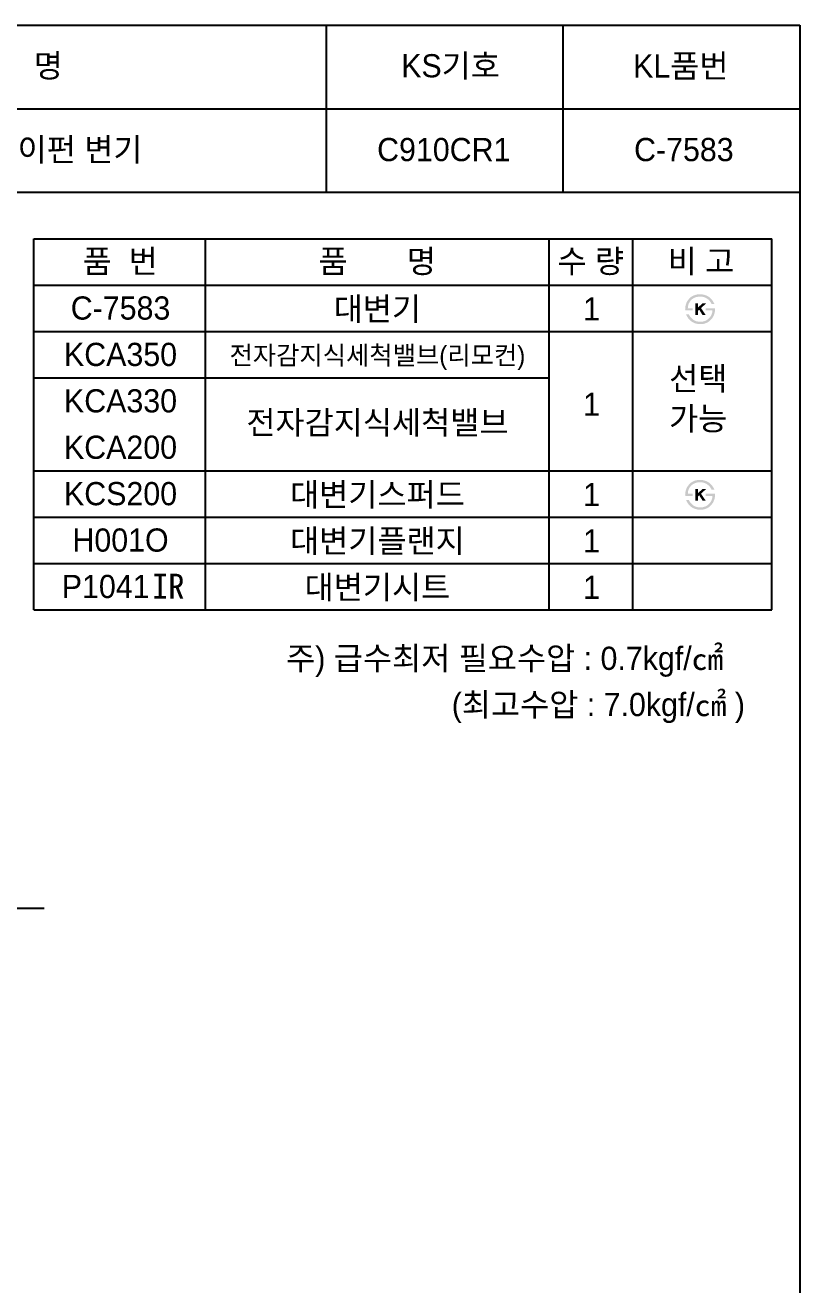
# Model space of a CAD drawing. Header units: millimetres. Extents: x 0 to 5600, y -67 to 2530.
# Drawn here: x 4766 to 5600, y 1173 to 2530 of the extents above; entities that cross this region are included whole.
import ezdxf
from ezdxf.enums import TextEntityAlignment as Align
from ezdxf.lldxf.tags import DXFTag

# ---------------------------------------------------------------- set-up
doc = ezdxf.new("R2010")
doc.units = ezdxf.units.MM
for name, color, linetype in [('TEXT', 7, 'Continuous'), ('도각라인', 7, 'Continuous'), ('중심선', 1, 'DASHED')]:
    doc.layers.add(name, color=color, linetype=linetype)
doc.styles.add('타이틀', font='H2GTRM.TTF', dxfattribs={"height": 25})
doc.styles.add('타이틀2(바탕체)', font='', dxfattribs={"height": 25})
doc.styles.get('타이틀2(바탕체)').set_extended_font_data('BatangChe')
tags = doc.linetypes.add('DASHED', pattern=[25.72, 12.86, -12.86]).pattern_tags.tags
tags[6:7] = [DXFTag(74, 4), DXFTag(75, 0), DXFTag(340, '0'), DXFTag(46, 0.0), DXFTag(50, 0.0), DXFTag(44, 0.0), DXFTag(45, 0.0)]
tags[4:5] = [DXFTag(74, 4), DXFTag(75, 0), DXFTag(340, '0'), DXFTag(46, 0.0), DXFTag(50, 0.0), DXFTag(44, 0.0), DXFTag(45, 0.0)]

msp = doc.modelspace()

# ---------------------------------------------------------------- hatches: boundary and pattern name
at = {"layer": 'TEXT'}
for points in [[(5476.6, 2222.8), (5476.6, 2223.2), (5476.6, 2223.6), (5476.5, 2224), (5476.6, 2224.4), (5476.6, 2224.8), (5476.6, 2225.2), (5476.6, 2225.6), (5476.7, 2226), (5476.7, 2226.4), (5476.8, 2226.8), (5476.8, 2227.2), (5476.9, 2227.6), (5477, 2228), (5477.1, 2228.4), (5477.2, 2228.8), (5477.3, 2229.1), (5477.4, 2229.5), (5477.5, 2229.9), (5477.7, 2230.3), (5477.8, 2230.6), (5478, 2231), (5478.1, 2231.4), (5478.3, 2231.7), (5478.5, 2232.1), (5478.7, 2232.4), (5478.9, 2232.7), (5479.1, 2233.1), (5479.3, 2233.4), (5479.5, 2233.7), (5479.7, 2234), (5480, 2234.3), (5480.5, 2234.9), (5480.8, 2235.2), (5481, 2235.5), (5481.3, 2235.8), (5481.6, 2236.1), (5481.9, 2236.4), (5482.2, 2236.6), (5482.5, 2236.9), (5482.8, 2237.1), (5483.2, 2237.4), (5483.5, 2237.6), (5483.8, 2237.8), (5484.2, 2238), (5484.5, 2238.2), (5484.9, 2238.4), (5485.2, 2238.6), (5485.7, 2238.7), (5486.1, 2238.9), (5486.5, 2239.1), (5486.9, 2239.2), (5487.3, 2239.4), (5487.8, 2239.5), (5488.2, 2239.6), (5488.6, 2239.7), (5489.1, 2239.8), (5489.5, 2239.9), (5490, 2239.9), (5490.5, 2240), (5491, 2240), (5491.4, 2240.1), (5491.9, 2240.1), (5492.4, 2240.1), (5493.2, 2240.1), (5493.6, 2240.1), (5493.9, 2240), (5494.3, 2240), (5494.7, 2240), (5495, 2239.9), (5495.4, 2239.9), (5495.7, 2239.8), (5496.1, 2239.7), (5496.4, 2239.7), (5496.8, 2239.6), (5497.1, 2239.5), (5497.4, 2239.4), (5497.8, 2239.3), (5498.1, 2239.2), (5498.4, 2239.1), (5498.7, 2239), (5499, 2238.9), (5499.4, 2238.7), (5499.7, 2238.6), (5500, 2238.5), (5500.3, 2238.3), (5500.6, 2238.2), (5500.8, 2238), (5501.1, 2237.8), (5501.4, 2237.7), (5501.7, 2237.5), (5502, 2237.3), (5502.2, 2237.1), (5502.5, 2236.9), (5502.8, 2236.7), (5503.2, 2236.4), (5503.6, 2236), (5504, 2235.6), (5504.4, 2235.2), (5504.8, 2234.8), (5505.1, 2234.4), (5505.5, 2234), (5505.8, 2233.6), (5506.1, 2233.1), (5506.4, 2232.6), (5506.7, 2232.2), (5507, 2231.7), (5507.3, 2231.1), (5507.5, 2230.6), (5507.8, 2230.1), (5508, 2229.5), (5508, 2229.5), (5504.9, 2229.5), (5504.9, 2229.5), (5504.8, 2229.7), (5504.8, 2229.9), (5504.7, 2230.1), (5504.6, 2230.2), (5504.6, 2230.4), (5504.5, 2230.6), (5504.4, 2230.7), (5504.3, 2230.9), (5504.2, 2231.1), (5504.1, 2231.2), (5504, 2231.4), (5503.9, 2231.6), (5503.8, 2231.7), (5503.7, 2231.9), (5503.6, 2232.1), (5503.5, 2232.2), (5503.3, 2232.4), (5503.2, 2232.6), (5502.9, 2232.9), (5502.7, 2233.2), (5502.4, 2233.5), (5502.1, 2233.8), (5501.7, 2234.1), (5501.4, 2234.4), (5501, 2234.7), (5500.8, 2234.9), (5500.6, 2235.1), (5500.3, 2235.2), (5500.1, 2235.4), (5499.9, 2235.5), (5499.6, 2235.7), (5499.4, 2235.8), (5499.1, 2236), (5498.9, 2236.1), (5498.6, 2236.2), (5498.4, 2236.4), (5498.1, 2236.5), (5497.9, 2236.6), (5497.6, 2236.7), (5497.4, 2236.8), (5497.1, 2236.9), (5496.8, 2237), (5496.6, 2237), (5496.3, 2237.1), (5496.1, 2237.2), (5495.8, 2237.3), (5495.5, 2237.3), (5495.2, 2237.4), (5495, 2237.4), (5494.7, 2237.5), (5494.4, 2237.5), (5494.1, 2237.5), (5493.8, 2237.6), (5493.6, 2237.6), (5493.3, 2237.6), (5493, 2237.6), (5492.7, 2237.6), (5492.3, 2237.6), (5492, 2237.6), (5491.7, 2237.6), (5491.3, 2237.5), (5491, 2237.5), (5490.7, 2237.5), (5490.3, 2237.4), (5490, 2237.4), (5489.7, 2237.3), (5489.4, 2237.3), (5489.1, 2237.2), (5488.8, 2237.1), (5488.5, 2237), (5488.2, 2237), (5487.9, 2236.9), (5487.6, 2236.8), (5487.3, 2236.7), (5487, 2236.5), (5486.7, 2236.4), (5486.5, 2236.3), (5486.2, 2236.2), (5485.9, 2236), (5485.6, 2235.9), (5485.4, 2235.7), (5485.1, 2235.6), (5484.9, 2235.4), (5484.6, 2235.2), (5484.4, 2235), (5484.1, 2234.9), (5483.9, 2234.7), (5483.7, 2234.5), (5483.4, 2234.3), (5483.2, 2234), (5483, 2233.8), (5482.7, 2233.6), (5482.5, 2233.4), (5482.3, 2233.1), (5482.1, 2232.9), (5481.9, 2232.6), (5481.7, 2232.4), (5481.6, 2232.1), (5481.4, 2231.9), (5481.2, 2231.6), (5481.1, 2231.4), (5480.9, 2231.1), (5480.8, 2230.8), (5480.6, 2230.5), (5480.5, 2230.3), (5480.4, 2230), (5480.3, 2229.7), (5480.2, 2229.4), (5480, 2229.1), (5480, 2228.8), (5479.9, 2228.5), (5479.8, 2228.2), (5479.7, 2227.8), (5479.6, 2227.5), (5479.6, 2227.2), (5479.5, 2226.9), (5479.5, 2226.5), (5479.4, 2226.2), (5479.4, 2225.8), (5479.4, 2225.5), (5479.3, 2225.1), (5479.3, 2225.1), (5484.5, 2225.1), (5484.5, 2225.1), (5484.5, 2225.1), (5484.5, 2222.8), (5484.5, 2222.8), (5484.5, 2222.8), (5476.6, 2222.8)], [(5490.3, 2225.8), (5495.1, 2230.2), (5499, 2230.2), (5493.6, 2225.2), (5498.7, 2217.7), (5495.3, 2217.7), (5491.7, 2223.4), (5490.3, 2222.2), (5490.3, 2217.7), (5487.4, 2217.7), (5487.4, 2230.3), (5490.3, 2230.3)], [(5508.7, 2225.1), (5508.8, 2224.7), (5508.7, 2224.3), (5508.7, 2223.8), (5508.7, 2223.4), (5508.7, 2223), (5508.6, 2222.5), (5508.6, 2222.1), (5508.5, 2221.7), (5508.5, 2221.3), (5508.4, 2220.9), (5508.3, 2220.4), (5508.2, 2220), (5508.1, 2219.6), (5508, 2219.2), (5507.8, 2218.8), (5507.7, 2218.4), (5507.6, 2218), (5507.4, 2217.6), (5507.3, 2217.3), (5507.1, 2216.9), (5506.9, 2216.5), (5506.7, 2216.2), (5506.6, 2215.8), (5506.4, 2215.5), (5506.2, 2215.1), (5505.9, 2214.8), (5505.7, 2214.5), (5505.5, 2214.2), (5505.3, 2213.8), (5505, 2213.5), (5504.8, 2213.2), (5504.5, 2212.9), (5504.2, 2212.6), (5504, 2212.4), (5503.7, 2212.1), (5503.4, 2211.8), (5503.1, 2211.6), (5502.8, 2211.3), (5502.5, 2211.1), (5502.2, 2210.8), (5501.9, 2210.6), (5501.6, 2210.4), (5501.2, 2210.2), (5500.9, 2210), (5500.6, 2209.8), (5500.2, 2209.6), (5499.9, 2209.4), (5499.5, 2209.3), (5499.2, 2209.1), (5498.8, 2209), (5498.4, 2208.8), (5498, 2208.7), (5497.7, 2208.6), (5497.3, 2208.5), (5496.9, 2208.4), (5496.5, 2208.3), (5496.1, 2208.2), (5495.7, 2208.1), (5495.3, 2208.1), (5494.9, 2208), (5494.5, 2208), (5494.1, 2208), (5493.7, 2207.9), (5493.3, 2207.9), (5492.6, 2207.9), (5492, 2208), (5491.3, 2208), (5490.7, 2208.1), (5490.1, 2208.2), (5489.8, 2208.2), (5489.5, 2208.3), (5489.2, 2208.3), (5488.9, 2208.4), (5488.6, 2208.5), (5488.3, 2208.6), (5488, 2208.6), (5487.7, 2208.7), (5487.4, 2208.8), (5487.1, 2208.9), (5486.8, 2209), (5486.6, 2209.1), (5486.3, 2209.2), (5486, 2209.4), (5485.7, 2209.5), (5485.5, 2209.6), (5485.2, 2209.7), (5484.9, 2209.9), (5484.7, 2210), (5484.4, 2210.2), (5484.1, 2210.3), (5483.6, 2210.7), (5483.4, 2210.8), (5483.1, 2211), (5482.8, 2211.2), (5482.6, 2211.4), (5482.4, 2211.6), (5482.1, 2211.8), (5481.9, 2212), (5481.6, 2212.2), (5481.4, 2212.5), (5481.2, 2212.7), (5481, 2212.9), (5480.8, 2213.1), (5480.5, 2213.4), (5480.3, 2213.6), (5480.1, 2213.9), (5479.9, 2214.1), (5479.7, 2214.4), (5479.6, 2214.6), (5479.4, 2214.9), (5479.2, 2215.2), (5479, 2215.5), (5478.8, 2215.7), (5478.7, 2216), (5478.5, 2216.3), (5478.3, 2216.6), (5478.2, 2216.9), (5478, 2217.2), (5477.8, 2217.8), (5477.5, 2218.5), (5477.5, 2218.5), (5480.4, 2218.5), (5480.4, 2218.5), (5480.7, 2218.1), (5480.9, 2217.6), (5481.1, 2217.2), (5481.4, 2216.9), (5481.6, 2216.5), (5481.9, 2216.1), (5482.1, 2215.8), (5482.4, 2215.4), (5482.7, 2215.1), (5482.9, 2214.8), (5483.2, 2214.5), (5483.5, 2214.2), (5483.8, 2213.9), (5484.1, 2213.6), (5484.4, 2213.3), (5484.7, 2213.1), (5484.9, 2212.9), (5485.2, 2212.7), (5485.4, 2212.6), (5485.6, 2212.4), (5485.9, 2212.3), (5486.1, 2212.1), (5486.3, 2212), (5486.6, 2211.9), (5486.8, 2211.7), (5487.1, 2211.6), (5487.3, 2211.5), (5487.6, 2211.4), (5487.9, 2211.3), (5488.1, 2211.2), (5488.4, 2211.1), (5488.7, 2211), (5488.9, 2211), (5489.2, 2210.9), (5489.5, 2210.8), (5489.8, 2210.8), (5490, 2210.7), (5490.3, 2210.7), (5490.6, 2210.6), (5490.9, 2210.6), (5491.2, 2210.6), (5491.5, 2210.5), (5491.8, 2210.5), (5492.1, 2210.5), (5492.4, 2210.5), (5492.7, 2210.5), (5493, 2210.5), (5493.9, 2210.5), (5494.1, 2210.6), (5494.4, 2210.6), (5494.7, 2210.6), (5494.9, 2210.6), (5495.2, 2210.7), (5495.5, 2210.7), (5495.7, 2210.8), (5496, 2210.8), (5496.3, 2210.9), (5496.5, 2210.9), (5496.8, 2211), (5497, 2211.1), (5497.3, 2211.2), (5497.5, 2211.2), (5497.8, 2211.3), (5498, 2211.4), (5498.3, 2211.5), (5498.5, 2211.6), (5498.8, 2211.8), (5499, 2211.9), (5499.2, 2212), (5499.5, 2212.1), (5499.7, 2212.3), (5499.9, 2212.4), (5500.2, 2212.6), (5500.4, 2212.7), (5500.6, 2212.9), (5500.9, 2213), (5501.1, 2213.2), (5501.3, 2213.4), (5501.6, 2213.6), (5501.8, 2213.8), (5502, 2214), (5502.3, 2214.3), (5502.5, 2214.5), (5502.7, 2214.8), (5502.9, 2215), (5503.2, 2215.3), (5503.3, 2215.5), (5503.5, 2215.8), (5503.7, 2216), (5503.9, 2216.3), (5504.1, 2216.6), (5504.2, 2216.9), (5504.4, 2217.2), (5504.5, 2217.4), (5504.7, 2217.7), (5504.8, 2218), (5504.9, 2218.3), (5505.1, 2218.7), (5505.2, 2219), (5505.3, 2219.3), (5505.4, 2219.6), (5505.5, 2220), (5505.6, 2220.3), (5505.6, 2220.6), (5505.7, 2221), (5505.8, 2221.3), (5505.8, 2221.7), (5505.9, 2222.1), (5505.9, 2222.4), (5505.9, 2222.8), (5505.9, 2222.8), (5498.5, 2222.8), (5498.5, 2222.8), (5498.5, 2222.8), (5498.5, 2225.1), (5498.5, 2225.1), (5498.5, 2225.1), (5508.7, 2225.1)], [(5476.6, 2022.8), (5476.6, 2023.2), (5476.6, 2023.6), (5476.5, 2024), (5476.6, 2024.4), (5476.6, 2024.8), (5476.6, 2025.2), (5476.6, 2025.6), (5476.7, 2026), (5476.7, 2026.4), (5476.8, 2026.8), (5476.8, 2027.2), (5476.9, 2027.6), (5477, 2028), (5477.1, 2028.4), (5477.2, 2028.8), (5477.3, 2029.1), (5477.4, 2029.5), (5477.5, 2029.9), (5477.7, 2030.3), (5477.8, 2030.6), (5478, 2031), (5478.1, 2031.4), (5478.3, 2031.7), (5478.5, 2032.1), (5478.7, 2032.4), (5478.9, 2032.7), (5479.1, 2033.1), (5479.3, 2033.4), (5479.5, 2033.7), (5479.7, 2034), (5480, 2034.3), (5480.5, 2034.9), (5480.8, 2035.2), (5481, 2035.5), (5481.3, 2035.8), (5481.6, 2036.1), (5481.9, 2036.4), (5482.2, 2036.6), (5482.5, 2036.9), (5482.8, 2037.1), (5483.2, 2037.4), (5483.5, 2037.6), (5483.8, 2037.8), (5484.2, 2038), (5484.5, 2038.2), (5484.9, 2038.4), (5485.2, 2038.6), (5485.7, 2038.7), (5486.1, 2038.9), (5486.5, 2039.1), (5486.9, 2039.2), (5487.3, 2039.4), (5487.8, 2039.5), (5488.2, 2039.6), (5488.6, 2039.7), (5489.1, 2039.8), (5489.5, 2039.9), (5490, 2039.9), (5490.5, 2040), (5491, 2040), (5491.4, 2040.1), (5491.9, 2040.1), (5492.4, 2040.1), (5493.2, 2040.1), (5493.6, 2040.1), (5493.9, 2040), (5494.3, 2040), (5494.7, 2040), (5495, 2039.9), (5495.4, 2039.9), (5495.7, 2039.8), (5496.1, 2039.7), (5496.4, 2039.7), (5496.8, 2039.6), (5497.1, 2039.5), (5497.4, 2039.4), (5497.8, 2039.3), (5498.1, 2039.2), (5498.4, 2039.1), (5498.7, 2039), (5499, 2038.9), (5499.4, 2038.7), (5499.7, 2038.6), (5500, 2038.5), (5500.3, 2038.3), (5500.6, 2038.2), (5500.8, 2038), (5501.1, 2037.8), (5501.4, 2037.7), (5501.7, 2037.5), (5502, 2037.3), (5502.2, 2037.1), (5502.5, 2036.9), (5502.8, 2036.7), (5503.2, 2036.4), (5503.6, 2036), (5504, 2035.6), (5504.4, 2035.2), (5504.8, 2034.8), (5505.1, 2034.4), (5505.5, 2034), (5505.8, 2033.6), (5506.1, 2033.1), (5506.4, 2032.6), (5506.7, 2032.2), (5507, 2031.7), (5507.3, 2031.1), (5507.5, 2030.6), (5507.8, 2030.1), (5508, 2029.5), (5508, 2029.5), (5504.9, 2029.5), (5504.9, 2029.5), (5504.8, 2029.7), (5504.8, 2029.9), (5504.7, 2030.1), (5504.6, 2030.2), (5504.6, 2030.4), (5504.5, 2030.6), (5504.4, 2030.7), (5504.3, 2030.9), (5504.2, 2031.1), (5504.1, 2031.2), (5504, 2031.4), (5503.9, 2031.6), (5503.8, 2031.7), (5503.7, 2031.9), (5503.6, 2032.1), (5503.5, 2032.2), (5503.3, 2032.4), (5503.2, 2032.6), (5502.9, 2032.9), (5502.7, 2033.2), (5502.4, 2033.5), (5502.1, 2033.8), (5501.7, 2034.1), (5501.4, 2034.4), (5501, 2034.7), (5500.8, 2034.9), (5500.6, 2035.1), (5500.3, 2035.2), (5500.1, 2035.4), (5499.9, 2035.5), (5499.6, 2035.7), (5499.4, 2035.8), (5499.1, 2036), (5498.9, 2036.1), (5498.6, 2036.2), (5498.4, 2036.4), (5498.1, 2036.5), (5497.9, 2036.6), (5497.6, 2036.7), (5497.4, 2036.8), (5497.1, 2036.9), (5496.8, 2037), (5496.6, 2037), (5496.3, 2037.1), (5496.1, 2037.2), (5495.8, 2037.3), (5495.5, 2037.3), (5495.2, 2037.4), (5495, 2037.4), (5494.7, 2037.5), (5494.4, 2037.5), (5494.1, 2037.5), (5493.8, 2037.6), (5493.6, 2037.6), (5493.3, 2037.6), (5493, 2037.6), (5492.7, 2037.6), (5492.3, 2037.6), (5492, 2037.6), (5491.7, 2037.6), (5491.3, 2037.5), (5491, 2037.5), (5490.7, 2037.5), (5490.3, 2037.4), (5490, 2037.4), (5489.7, 2037.3), (5489.4, 2037.3), (5489.1, 2037.2), (5488.8, 2037.1), (5488.5, 2037), (5488.2, 2037), (5487.9, 2036.9), (5487.6, 2036.8), (5487.3, 2036.7), (5487, 2036.5), (5486.7, 2036.4), (5486.5, 2036.3), (5486.2, 2036.2), (5485.9, 2036), (5485.6, 2035.9), (5485.4, 2035.7), (5485.1, 2035.6), (5484.9, 2035.4), (5484.6, 2035.2), (5484.4, 2035), (5484.1, 2034.9), (5483.9, 2034.7), (5483.7, 2034.5), (5483.4, 2034.3), (5483.2, 2034), (5483, 2033.8), (5482.7, 2033.6), (5482.5, 2033.4), (5482.3, 2033.1), (5482.1, 2032.9), (5481.9, 2032.6), (5481.7, 2032.4), (5481.6, 2032.1), (5481.4, 2031.9), (5481.2, 2031.6), (5481.1, 2031.4), (5480.9, 2031.1), (5480.8, 2030.8), (5480.6, 2030.5), (5480.5, 2030.3), (5480.4, 2030), (5480.3, 2029.7), (5480.2, 2029.4), (5480, 2029.1), (5480, 2028.8), (5479.9, 2028.5), (5479.8, 2028.2), (5479.7, 2027.8), (5479.6, 2027.5), (5479.6, 2027.2), (5479.5, 2026.9), (5479.5, 2026.5), (5479.4, 2026.2), (5479.4, 2025.8), (5479.4, 2025.5), (5479.3, 2025.1), (5479.3, 2025.1), (5484.5, 2025.1), (5484.5, 2025.1), (5484.5, 2025.1), (5484.5, 2022.8), (5484.5, 2022.8), (5484.5, 2022.8), (5476.6, 2022.8)], [(5508.7, 2025.1), (5508.8, 2024.7), (5508.7, 2024.3), (5508.7, 2023.8), (5508.7, 2023.4), (5508.7, 2023), (5508.6, 2022.5), (5508.6, 2022.1), (5508.5, 2021.7), (5508.5, 2021.3), (5508.4, 2020.9), (5508.3, 2020.4), (5508.2, 2020), (5508.1, 2019.6), (5508, 2019.2), (5507.8, 2018.8), (5507.7, 2018.4), (5507.6, 2018), (5507.4, 2017.6), (5507.3, 2017.3), (5507.1, 2016.9), (5506.9, 2016.5), (5506.7, 2016.2), (5506.6, 2015.8), (5506.4, 2015.5), (5506.2, 2015.1), (5505.9, 2014.8), (5505.7, 2014.5), (5505.5, 2014.2), (5505.3, 2013.8), (5505, 2013.5), (5504.8, 2013.2), (5504.5, 2012.9), (5504.2, 2012.6), (5504, 2012.4), (5503.7, 2012.1), (5503.4, 2011.8), (5503.1, 2011.6), (5502.8, 2011.3), (5502.5, 2011.1), (5502.2, 2010.8), (5501.9, 2010.6), (5501.6, 2010.4), (5501.2, 2010.2), (5500.9, 2010), (5500.6, 2009.8), (5500.2, 2009.6), (5499.9, 2009.4), (5499.5, 2009.3), (5499.2, 2009.1), (5498.8, 2009), (5498.4, 2008.8), (5498, 2008.7), (5497.7, 2008.6), (5497.3, 2008.5), (5496.9, 2008.4), (5496.5, 2008.3), (5496.1, 2008.2), (5495.7, 2008.1), (5495.3, 2008.1), (5494.9, 2008), (5494.5, 2008), (5494.1, 2008), (5493.7, 2007.9), (5493.3, 2007.9), (5492.6, 2007.9), (5492, 2008), (5491.3, 2008), (5490.7, 2008.1), (5490.1, 2008.2), (5489.8, 2008.2), (5489.5, 2008.3), (5489.2, 2008.3), (5488.9, 2008.4), (5488.6, 2008.5), (5488.3, 2008.6), (5488, 2008.6), (5487.7, 2008.7), (5487.4, 2008.8), (5487.1, 2008.9), (5486.8, 2009), (5486.6, 2009.1), (5486.3, 2009.2), (5486, 2009.4), (5485.7, 2009.5), (5485.5, 2009.6), (5485.2, 2009.7), (5484.9, 2009.9), (5484.7, 2010), (5484.4, 2010.2), (5484.1, 2010.3), (5483.6, 2010.7), (5483.4, 2010.8), (5483.1, 2011), (5482.8, 2011.2), (5482.6, 2011.4), (5482.4, 2011.6), (5482.1, 2011.8), (5481.9, 2012), (5481.6, 2012.2), (5481.4, 2012.5), (5481.2, 2012.7), (5481, 2012.9), (5480.8, 2013.1), (5480.5, 2013.4), (5480.3, 2013.6), (5480.1, 2013.9), (5479.9, 2014.1), (5479.7, 2014.4), (5479.6, 2014.6), (5479.4, 2014.9), (5479.2, 2015.2), (5479, 2015.5), (5478.8, 2015.7), (5478.7, 2016), (5478.5, 2016.3), (5478.3, 2016.6), (5478.2, 2016.9), (5478, 2017.2), (5477.8, 2017.8), (5477.5, 2018.5), (5477.5, 2018.5), (5480.4, 2018.5), (5480.4, 2018.5), (5480.7, 2018.1), (5480.9, 2017.6), (5481.1, 2017.2), (5481.4, 2016.9), (5481.6, 2016.5), (5481.9, 2016.1), (5482.1, 2015.8), (5482.4, 2015.4), (5482.7, 2015.1), (5482.9, 2014.8), (5483.2, 2014.5), (5483.5, 2014.2), (5483.8, 2013.9), (5484.1, 2013.6), (5484.4, 2013.3), (5484.7, 2013.1), (5484.9, 2012.9), (5485.2, 2012.7), (5485.4, 2012.6), (5485.6, 2012.4), (5485.9, 2012.3), (5486.1, 2012.1), (5486.3, 2012), (5486.6, 2011.9), (5486.8, 2011.7), (5487.1, 2011.6), (5487.3, 2011.5), (5487.6, 2011.4), (5487.9, 2011.3), (5488.1, 2011.2), (5488.4, 2011.1), (5488.7, 2011), (5488.9, 2011), (5489.2, 2010.9), (5489.5, 2010.8), (5489.8, 2010.8), (5490, 2010.7), (5490.3, 2010.7), (5490.6, 2010.6), (5490.9, 2010.6), (5491.2, 2010.6), (5491.5, 2010.5), (5491.8, 2010.5), (5492.1, 2010.5), (5492.4, 2010.5), (5492.7, 2010.5), (5493, 2010.5), (5493.9, 2010.5), (5494.1, 2010.6), (5494.4, 2010.6), (5494.7, 2010.6), (5494.9, 2010.6), (5495.2, 2010.7), (5495.5, 2010.7), (5495.7, 2010.8), (5496, 2010.8), (5496.3, 2010.9), (5496.5, 2010.9), (5496.8, 2011), (5497, 2011.1), (5497.3, 2011.2), (5497.5, 2011.2), (5497.8, 2011.3), (5498, 2011.4), (5498.3, 2011.5), (5498.5, 2011.6), (5498.8, 2011.8), (5499, 2011.9), (5499.2, 2012), (5499.5, 2012.1), (5499.7, 2012.3), (5499.9, 2012.4), (5500.2, 2012.6), (5500.4, 2012.7), (5500.6, 2012.9), (5500.9, 2013), (5501.1, 2013.2), (5501.3, 2013.4), (5501.6, 2013.6), (5501.8, 2013.8), (5502, 2014), (5502.3, 2014.3), (5502.5, 2014.5), (5502.7, 2014.8), (5502.9, 2015), (5503.2, 2015.3), (5503.3, 2015.5), (5503.5, 2015.8), (5503.7, 2016), (5503.9, 2016.3), (5504.1, 2016.6), (5504.2, 2016.9), (5504.4, 2017.2), (5504.5, 2017.4), (5504.7, 2017.7), (5504.8, 2018), (5504.9, 2018.3), (5505.1, 2018.7), (5505.2, 2019), (5505.3, 2019.3), (5505.4, 2019.6), (5505.5, 2020), (5505.6, 2020.3), (5505.6, 2020.6), (5505.7, 2021), (5505.8, 2021.3), (5505.8, 2021.7), (5505.9, 2022.1), (5505.9, 2022.4), (5505.9, 2022.8), (5505.9, 2022.8), (5498.5, 2022.8), (5498.5, 2022.8), (5498.5, 2022.8), (5498.5, 2025.1), (5498.5, 2025.1), (5498.5, 2025.1), (5508.7, 2025.1)], [(5490.3, 2025.8), (5495.1, 2030.2), (5499, 2030.2), (5493.6, 2025.2), (5498.7, 2017.7), (5495.3, 2017.7), (5491.7, 2023.4), (5490.3, 2022.2), (5490.3, 2017.7), (5487.4, 2017.7), (5487.4, 2030.3), (5490.3, 2030.3)]]:
    msp.add_hatch(color=256, dxfattribs=at).paths.add_polyline_path(points, flags=0)

# ---------------------------------------------------------------- linework, layer by layer
msp.add_line((5570, 1900), (5570, 2300), dxfattribs=at)
at = {"layer": '도각라인', "color": 7}
for p, q in [((3800, 2530), (5600, 2530)), ((5090, 2350), (5090, 2530)), ((5345, 2350), (5345, 2530)), ((5600, 2530), (5600, 0)), ((4320, 2440), (5600, 2440)), ((3800, 2350), (5600, 2350)), ((4775, 1900), (4775, 2300)), ((4775, 2300), (5570, 2300)), ((4775, 2250), (5570, 2250)), ((4775, 2200), (5570, 2200)), ((4775, 2150), (5330, 2150)), ((4775, 2150), (5330, 2150)), ((4775, 2050), (5570, 2050)), ((4775, 2000), (5570, 2000))]:
    msp.add_line(p, q, dxfattribs=at)
at = {"layer": '도각라인'}
for p, q in [((4960, 1900), (4960, 2300)), ((5330, 1900), (5330, 2300)), ((5420, 1900), (5420, 2300)), ((4775, 1950), (5570, 1950)), ((4775, 1900), (5570, 1900))]:
    msp.add_line(p, q, dxfattribs=at)
at = {"layer": '중심선'}
msp.add_line((4786.2, 1578.5), (4046.2, 1578.5), dxfattribs=at)

# ---------------------------------------------------------------- texts
at = {"layer": 'TEXT', "style": '타이틀'}
for s, height, p in [('품             명', 25, (4715.7, 2486.4)), ('KS기호', 25, (5223.8, 2486.3)), ('KL품번', 25, (5471.8, 2486.1)), ('절수형 서양식 사이펀 변기', 25, (4705.8, 2396)), ('C910CR1', 25, (5216.5, 2396)), ('C-7583', 25, (5475.1, 2396)), ('품  번', 25, (4867.9, 2275.7)), ('품       명', 25, (5144.8, 2275.7)), ('수 량', 25, (5374.8, 2275.7)), ('비 고', 25, (5493.6, 2275.7)), ('대변기', 25, (5145, 2224.4)), ('C-7583', 25, (4868.3, 2225.3)), ('1', 25, (5375.7, 2224.4)), ('KCA350', 25, (4868.3, 2175.3)), ('전자감지식세척밸브(리모컨)', 20, (5145, 2174.4)), ('선택', 25, (5490.6, 2149.2)), ('KCA330', 25, (4868.3, 2125.3)), ('1', 25, (5375.7, 2121.7)), ('전자감지식세척밸브', 25, (5145, 2101.9)), ('가능', 25, (5490.6, 2106.2)), ('KCA200', 25, (4868.3, 2075.3)), ('KCS200', 25, (4868.3, 2025.3)), ('대변기스퍼드', 25, (5145, 2024.4)), ('1', 25, (5375.7, 2024.4)), ('H001O', 25, (4868.3, 1975.3)), ('대변기플랜지', 25, (5145, 1974.4)), ('1', 25, (5375.7, 1974.4)), ('P1041', 25, (4852.3, 1925.3)), ('대변기시트', 25, (5145, 1924.4)), ('1', 25, (5375.7, 1924.4)), ('주) 급수최저 필요수압 : 0.7kgf/㎠ ', 25, (5286.7, 1847.9)), ('(최고수압 : 7.0kgf/㎠ )', 25, (5383, 1798.1))]:
    msp.add_text(s, height=height, dxfattribs=at).set_placement(p, align=Align.MIDDLE_CENTER)
at = {"layer": 'TEXT', "insert": (4902.2, 1939.1), "char_height": 27, "attachment_point": 1, "style": '타이틀2(바탕체)'}
msp.add_mtext_dynamic_manual_height_columns('IR', width=94.561, gutter_width=125, heights=[0], dxfattribs=at)

doc.saveas('drawing.dxf')
